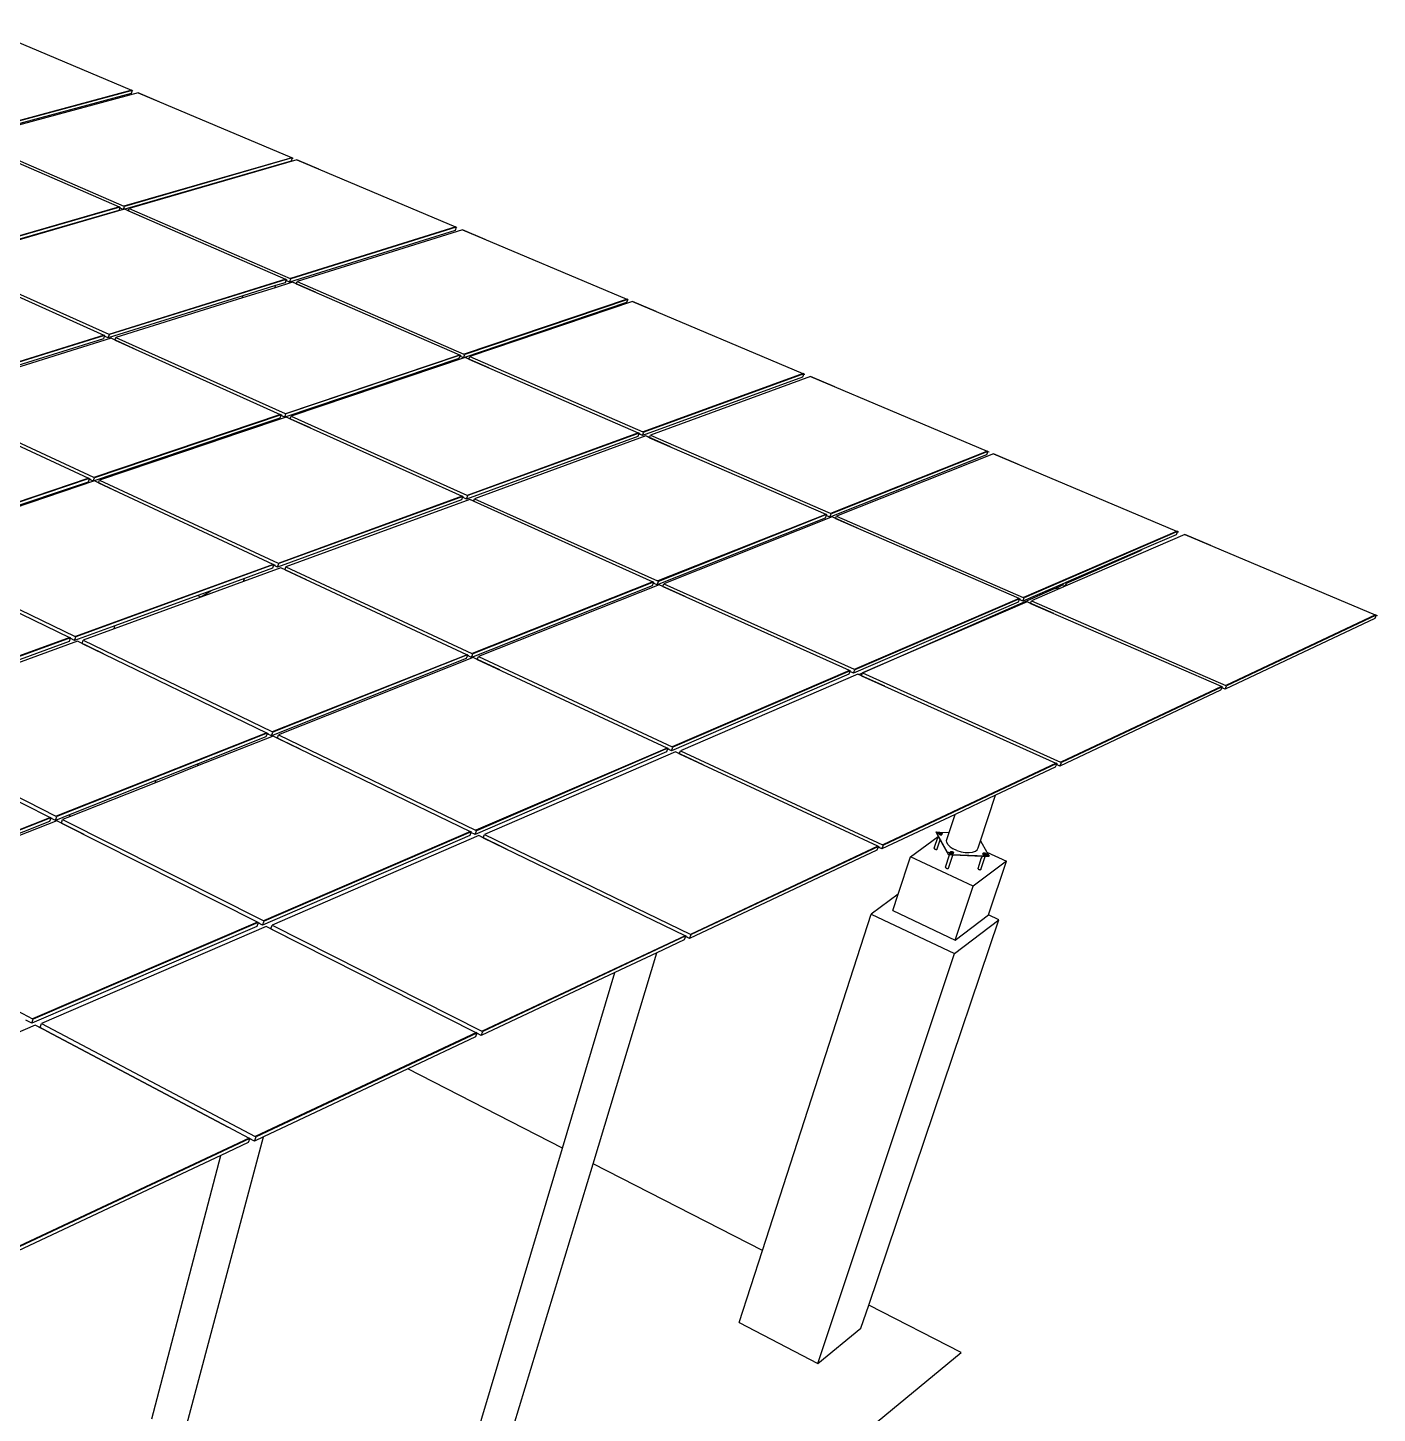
# Model space of a CAD drawing. Header units: inches. Extents: x -1925 to 2960, y -1726 to 1726.
# Drawn here: x 1847 to 2960, y -549 to 594 of the extents above; entities that cross this region are included whole.
import ezdxf

# ---------------------------------------------------------------- set-up
doc = ezdxf.new("R2010")
doc.units = ezdxf.units.IN
doc.header["$MEASUREMENT"] = 0

msp = doc.modelspace()

# ---------------------------------------------------------------- linework, layer by layer
for p, q in [((1810.9, 594.1), (1933.1, 542.5)), ((1932.8, 539.7), (1792.9, 502.1)), ((1933.3, 542.5), (1793.4, 504.9)), ((1933.7, 542.3), (1793.7, 504.7)), ((1938.5, 540.3), (1798.6, 502.6)), ((1933.7, 542.3), (1932.8, 539.7)), ((1933.2, 542.5), (1933.3, 542.5)), ((1933.3, 542.5), (1933.3, 542.5)), ((1933.3, 542.5), (1933.7, 542.3)), ((1933.7, 542.3), (1933.9, 542.2)), ((1934.3, 542), (1934.4, 542)), ((1938.5, 540.3), (2064.9, 486.9)), ((1938.5, 540.3), (1938.5, 540.3)), ((1955.9, 532.9), (1938.5, 540.3)), ((1798, 500.7), (1922.8, 446.3)), ((1798.6, 502.6), (1926.6, 446.9)), ((2065.1, 486.8), (1926.8, 446.8)), ((2065.5, 486.7), (1927.2, 446.6)), ((2064.6, 484.1), (1927.5, 444.3)), ((2069.4, 485), (1931.1, 444.9)), ((2065.5, 486.7), (2064.6, 484.1)), ((2065, 486.9), (2065.1, 486.8)), ((2065.1, 486.8), (2065.4, 486.7)), ((2065.4, 486.7), (2065.5, 486.7)), ((2065.5, 486.7), (2065.7, 486.6)), ((2066.1, 486.4), (2066.3, 486.3)), ((2069.4, 485), (2200.2, 429.8)), ((2069.4, 485), (2069.4, 485)), ((2087.4, 477.4), (2069.4, 485)), ((1923, 446.3), (1775.5, 403.6)), ((1923.4, 446.1), (1775.9, 403.4)), ((1922.8, 446.3), (1922.9, 446.3)), ((1922.9, 446.3), (1923, 446.3)), ((1923, 446.3), (1923, 446.3)), ((1923, 446.3), (1923.4, 446.1)), ((1923.4, 446.1), (1923.2, 445.4)), ((1923.4, 446.1), (1923.6, 446)), ((1924.1, 445.8), (1924.2, 445.7)), ((1926.4, 444.1), (1927.2, 446.6)), ((1926.8, 446.8), (1926.6, 446.9)), ((1927.2, 446.6), (1926.8, 446.8)), ((1922.5, 443.4), (1776, 401)), ((1926.1, 444.1), (1779.9, 401.6)), ((1923.2, 445.4), (1922.5, 443.4)), ((1926.1, 444.1), (1923.2, 445.4)), ((1926.4, 444.1), (1926.1, 444.1)), ((1927.3, 444.4), (1926.4, 444.1)), ((1927.5, 444.3), (1927.3, 444.4)), ((1927.3, 444.4), (1927.3, 444.4)), ((1945.5, 436.5), (1927.3, 444.4)), ((1930.5, 443), (1927.5, 444.3)), ((1930.5, 443), (1931.1, 444.9)), ((1930.5, 443), (2060, 386.7)), ((1931.1, 444.9), (2063.8, 387.2)), ((2199.9, 426.9), (2063.4, 384.3)), ((2200.4, 429.7), (2064, 387.2)), ((2200.8, 429.6), (2064.4, 387)), ((2206, 427.4), (2069.6, 384.7)), ((2200.8, 429.6), (2199.9, 426.9)), ((2200.3, 429.8), (2200.4, 429.7)), ((2200.4, 429.7), (2200.7, 429.6)), ((2200.7, 429.6), (2200.8, 429.6)), ((2200.8, 429.6), (2201, 429.5)), ((2201.5, 429.3), (2201.6, 429.2)), ((2206, 427.4), (2341.5, 370.2)), ((2206, 427.4), (2206, 427.4)), ((2224.6, 419.5), (2206, 427.4)), ((1779.9, 401.6), (1914.2, 341.2)), ((1779.2, 399.5), (1910.2, 340.6)), ((2060.2, 386.6), (1914.4, 341.1)), ((2060.6, 386.4), (1914.9, 340.9)), ((2051.5, 379.6), (2024.5, 371.2)), ((2051.9, 381.3), (2024.9, 372.8)), ((2065.8, 384.1), (2051.5, 379.6)), ((2051.5, 379.6), (2051.9, 381.3)), ((2059.6, 383.7), (2051.9, 381.3)), ((2060.3, 385.6), (2059.6, 383.7)), ((2060, 386.6), (2060.2, 386.6)), ((2060.2, 386.6), (2060.2, 386.6)), ((2060.2, 386.6), (2060.6, 386.4)), ((2060.6, 386.4), (2060.3, 385.6)), ((2063.4, 384.3), (2060.3, 385.6)), ((2060.6, 386.4), (2060.8, 386.3)), ((2061.2, 386.1), (2061.4, 386)), ((2063.4, 384.3), (2064.4, 387)), ((2064, 387.2), (2063.8, 387.2)), ((2064.4, 387), (2064, 387.2)), ((2068.9, 382.7), (2065.8, 384.1)), ((2065.8, 384.1), (2065.8, 384.1)), ((2084.7, 375.9), (2065.8, 384.1)), ((2068.9, 382.7), (2069.6, 384.7)), ((2068.9, 382.7), (2203.4, 324.2)), ((2069.6, 384.7), (2207.2, 324.9)), ((2024.9, 372.8), (1913.9, 338.2)), ((2024.5, 371.2), (1920.2, 338.5)), ((2024.5, 371.2), (2024.9, 372.8)), ((2341.2, 367.3), (2206.8, 321.9)), ((2341.7, 370.1), (2207.4, 324.8)), ((2342.2, 369.9), (2207.8, 324.6)), ((2346.3, 368.2), (2212, 322.8)), ((2342.2, 369.9), (2341.2, 367.3)), ((2341.6, 370.2), (2341.7, 370.1)), ((2341.7, 370.1), (2342.1, 370)), ((2342.1, 370), (2342.2, 369.9)), ((2342.2, 369.9), (2342.4, 369.8)), ((2342.8, 369.6), (2343, 369.6)), ((2346.3, 368.2), (2486.7, 308.9)), ((2346.3, 368.2), (2346.3, 368.2)), ((2365.6, 360), (2346.3, 368.2)), ((1909.9, 337.5), (1754, 288.8)), ((1910.4, 340.5), (1754.5, 291.9)), ((1910.8, 340.3), (1754.9, 291.7)), ((1916.2, 337.9), (1760.3, 289.2)), ((1910.6, 339.7), (1909.9, 337.5)), ((1910.3, 340.6), (1910.4, 340.5)), ((1910.4, 340.5), (1910.4, 340.5)), ((1910.4, 340.5), (1910.8, 340.3)), ((1910.8, 340.3), (1910.6, 339.7)), ((1913.9, 338.2), (1910.6, 339.7)), ((1910.8, 340.3), (1911, 340.2)), ((1911.5, 340), (1911.7, 339.9)), ((1913.9, 338.2), (1914.9, 340.9)), ((1914.4, 341.1), (1914.2, 341.2)), ((1914.9, 340.9), (1914.4, 341.1)), ((1919.5, 336.4), (1916.2, 337.9)), ((1916.2, 337.9), (1916.2, 337.9)), ((1935.3, 329.3), (1916.2, 337.9)), ((1919.5, 336.4), (1920.2, 338.5)), ((1919.5, 336.4), (2055.7, 275.1)), ((1920.2, 338.5), (2059.7, 275.8)), ((2203, 321.2), (2059.4, 272.7)), ((2203.6, 324.1), (2059.9, 275.7)), ((2204, 324), (2060.4, 275.5)), ((2208.2, 322.1), (2064.6, 273.6)), ((2203.7, 323.2), (2203, 321.2)), ((2203.4, 324.2), (2203.6, 324.1)), ((2203.4, 324.2), (2203.4, 324.2)), ((2203.6, 324.1), (2203.6, 324.1)), ((2203.6, 324.1), (2204, 324)), ((2204, 324), (2203.7, 323.2)), ((2206.8, 321.9), (2203.7, 323.2)), ((2204, 324), (2204.2, 323.9)), ((2204.7, 323.7), (2204.9, 323.6)), ((2206.8, 321.9), (2207.8, 324.6)), ((2207.4, 324.8), (2207.2, 324.9)), ((2207.8, 324.6), (2207.4, 324.8)), ((2211.3, 320.8), (2208.2, 322.1)), ((2208.2, 322.1), (2208.2, 322.1)), ((2227.8, 313.6), (2208.2, 322.1)), ((2211.3, 320.8), (2212, 322.8)), ((2211.3, 320.8), (2350.9, 260)), ((2212, 322.8), (2354.7, 260.7)), ((2487, 308.8), (2354.9, 260.6)), ((2487.4, 308.6), (2355.4, 260.4)), ((2487.4, 308.6), (2486.4, 305.9)), ((2486.8, 308.9), (2487, 308.8)), ((2487, 308.8), (2487.3, 308.7)), ((2487.3, 308.7), (2487.4, 308.6)), ((2487.4, 308.6), (2487.6, 308.5)), ((2486.4, 305.9), (2354.3, 257.6)), ((2492.9, 306.3), (2361, 258)), ((2488.1, 308.3), (2488.3, 308.3)), ((2492.9, 306.3), (2638.7, 244.8)), ((2492.9, 306.3), (2492.9, 306.3)), ((2513, 297.8), (2492.9, 306.3)), ((1759.5, 286.8), (1897.5, 222.5)), ((1760.3, 289.2), (1901.8, 223.2)), ((2055.9, 275), (1902, 223.1)), ((2056.4, 274.8), (1902.4, 222.9)), ((2055.7, 275.1), (2055.8, 275.1)), ((2055.8, 275.1), (2055.9, 275)), ((2055.9, 275), (2055.9, 275)), ((2055.9, 275), (2056.4, 274.8)), ((2056.4, 274.8), (2056.1, 274.2)), ((2056.4, 274.8), (2056.6, 274.7)), ((2057.1, 274.5), (2057.2, 274.4)), ((2059.4, 272.7), (2060.4, 275.5)), ((2059.9, 275.7), (2059.7, 275.8)), ((2060.4, 275.5), (2059.9, 275.7)), ((2060.6, 272.9), (2022.2, 259.9)), ((2055.4, 272), (2022.4, 260.9)), ((2056.1, 274.2), (2055.4, 272)), ((2059.4, 272.7), (2056.1, 274.2)), ((2063.9, 271.4), (2060.6, 272.9)), ((2060.6, 272.9), (2060.6, 272.9)), ((2080.5, 264), (2060.6, 272.9)), ((2063.9, 271.4), (2064.6, 273.6)), ((2063.9, 271.4), (2205.6, 207.7)), ((2064.6, 273.6), (2209.6, 208.4)), ((1995.6, 251.8), (1901.4, 220)), ((2022.2, 259.9), (1995.4, 250.9)), ((1995.4, 250.9), (1995.6, 251.8)), ((2022.4, 260.9), (1995.6, 251.8)), ((2022.2, 259.9), (2022.4, 260.9)), ((2350.6, 257), (2209.2, 205.3)), ((2351.2, 259.9), (2209.8, 208.3)), ((2351.6, 259.7), (2210.3, 208.1)), ((2357.2, 257.3), (2216, 205.5)), ((2351.3, 259), (2350.6, 257)), ((2350.9, 260), (2351, 260)), ((2351, 260), (2351.2, 259.9)), ((2351.2, 259.9), (2351.2, 259.9)), ((2351.2, 259.9), (2351.6, 259.7)), ((2351.6, 259.7), (2351.3, 259)), ((2354.3, 257.6), (2351.3, 259)), ((2351.6, 259.7), (2351.8, 259.6)), ((2352.3, 259.4), (2352.5, 259.3)), ((2354.3, 257.6), (2355.4, 260.4)), ((2354.9, 260.6), (2354.7, 260.7)), ((2355.4, 260.4), (2354.9, 260.6)), ((2360.3, 255.9), (2357.2, 257.3)), ((2357.2, 257.3), (2357.2, 257.3)), ((2377.6, 248.4), (2357.2, 257.3)), ((2360.3, 255.9), (2361, 258)), ((2360.3, 255.9), (2505.5, 192.7)), ((2361, 258), (2509.2, 193.5)), ((1995.4, 250.9), (1906.7, 220.9)), ((2638.2, 241.8), (2508.8, 190.4)), ((2638.9, 244.7), (2509.5, 193.4)), ((2639.3, 244.5), (2509.9, 193.2)), ((2643.8, 242.6), (2514.4, 191.2)), ((2639.3, 244.5), (2638.2, 241.8)), ((2638.7, 244.8), (2638.9, 244.7)), ((2638.9, 244.7), (2639.2, 244.6)), ((2639.2, 244.6), (2639.3, 244.5)), ((2639.3, 244.5), (2639.5, 244.4)), ((2640.1, 244.2), (2640.2, 244.1)), ((2643.8, 242.6), (2794.9, 178.8)), ((2643.8, 242.6), (2643.8, 242.6)), ((2664.5, 233.9), (2643.8, 242.6)), ((1897.2, 219.3), (1731.8, 163.5)), ((1897.7, 222.4), (1732.3, 166.7)), ((1898.2, 222.2), (1732.8, 166.5)), ((1902.5, 220.2), (1737.1, 164.3)), ((1898, 221.6), (1897.2, 219.3)), ((1897.5, 222.5), (1897.6, 222.5)), ((1897.6, 222.5), (1897.7, 222.4)), ((1897.7, 222.4), (1897.7, 222.4)), ((1897.7, 222.4), (1898.2, 222.2)), ((1898.2, 222.2), (1898, 221.6)), ((1901.4, 220), (1898, 221.6)), ((1898.2, 222.2), (1898.4, 222.1)), ((1898.9, 221.9), (1899, 221.8)), ((1901.4, 220), (1902.4, 222.9)), ((1902, 223.1), (1901.8, 223.2)), ((1902.4, 222.9), (1902, 223.1)), ((1905.9, 218.6), (1902.5, 220.2)), ((1902.5, 220.2), (1902.5, 220.2)), ((1922.7, 210.8), (1902.5, 220.2)), ((1905.9, 218.6), (1906.7, 220.9)), ((1905.9, 218.6), (2049.7, 151.5)), ((1906.7, 220.9), (2053.9, 152.3)), ((2205.8, 207.6), (2054.1, 152.2)), ((2206.3, 207.4), (2054.6, 152)), ((2206, 206.7), (2205.2, 204.5)), ((2205.6, 207.7), (2205.8, 207.6)), ((2205.6, 207.7), (2205.6, 207.7)), ((2205.8, 207.6), (2205.8, 207.6)), ((2205.8, 207.6), (2206.3, 207.4)), ((2206.3, 207.4), (2206, 206.7)), ((2209.2, 205.3), (2206, 206.7)), ((2206.3, 207.4), (2206.5, 207.3)), ((2207, 207.1), (2207.1, 207)), ((2209.2, 205.3), (2210.3, 208.1)), ((2209.8, 208.3), (2209.6, 208.4)), ((2210.3, 208.1), (2209.8, 208.3)), ((2205.2, 204.5), (2053.5, 149.1)), ((2212, 204.8), (2060.4, 149.3)), ((2215.2, 203.4), (2212, 204.8)), ((2212, 204.8), (2212, 204.8)), ((2232.7, 195.5), (2212, 204.8)), ((2215.2, 203.4), (2216, 205.5)), ((2215.2, 203.4), (2362.8, 137)), ((2216, 205.5), (2366.8, 137.8)), ((2505.1, 189.6), (2366.4, 134.6)), ((2505.7, 192.6), (2367, 137.7)), ((2506.2, 192.4), (2367.5, 137.4)), ((2510.7, 190.5), (2372, 135.4)), ((2505.9, 191.7), (2505.1, 189.6)), ((2505.5, 192.7), (2505.7, 192.6)), ((2505.7, 192.6), (2505.7, 192.6)), ((2505.7, 192.6), (2506.2, 192.4)), ((2506.2, 192.4), (2505.9, 191.7)), ((2508.8, 190.4), (2505.9, 191.7)), ((2506.2, 192.4), (2506.4, 192.4)), ((2506.9, 192.1), (2507.1, 192.1)), ((2508.8, 190.4), (2509.9, 193.2)), ((2509.5, 193.4), (2509.2, 193.5)), ((2509.9, 193.2), (2509.5, 193.4)), ((2513.6, 189.2), (2510.7, 190.5)), ((2510.7, 190.5), (2510.7, 190.5)), ((2531.8, 181.3), (2510.7, 190.5)), ((2513.6, 189.2), (2514.4, 191.2)), ((2513.6, 189.2), (2664.7, 123.4)), ((2514.4, 191.2), (2668.4, 124.2)), ((2795.2, 178.7), (2668.7, 124.1)), ((2795.6, 178.5), (2669.1, 123.9)), ((2801.6, 176), (2703, 133.3)), ((2794.5, 175.8), (2766.2, 163.6)), ((2795.6, 178.5), (2794.5, 175.8)), ((2795, 178.8), (2795.2, 178.7)), ((2795.2, 178.7), (2795.5, 178.6)), ((2795.5, 178.6), (2795.6, 178.5)), ((2795.6, 178.5), (2795.9, 178.5)), ((2796.4, 178.2), (2796.6, 178.2)), ((2801.6, 176), (2958.7, 109.8)), ((2801.6, 176), (2801.6, 176)), ((2823.2, 166.9), (2801.6, 176)), ((1736.3, 161.7), (1881.9, 91.2)), ((1737.1, 164.3), (1886.5, 92)), ((2766.2, 163.6), (2703.5, 136.5)), ((2703.6, 135.6), (2766, 163.1)), ((2766.2, 163.6), (2766, 163.1)), ((2049.9, 151.4), (1886.7, 91.9)), ((2050.3, 151.2), (1887.1, 91.7)), ((2050.1, 150.7), (2049.3, 148.3)), ((2049.7, 151.5), (2049.9, 151.4)), ((2049.9, 151.4), (2049.9, 151.4)), ((2049.9, 151.4), (2050.3, 151.2)), ((2050.3, 151.2), (2050.1, 150.7)), ((2053.5, 149.1), (2050.1, 150.7)), ((2050.3, 151.2), (2050.6, 151.1)), ((2051.1, 150.9), (2051.2, 150.8)), ((2053.5, 149.1), (2054.6, 152)), ((2054.1, 152.2), (2053.9, 152.3)), ((2054.6, 152), (2054.1, 152.2)), ((2059.6, 146.9), (2060.4, 149.3)), ((2060.4, 149.3), (2213.7, 77.9)), ((2025.4, 137.3), (1990.2, 124.4)), ((2026.1, 139.8), (1998.3, 129.7)), ((2056.2, 148.5), (2025.4, 137.3)), ((2025.4, 137.3), (2026.1, 139.8)), ((2049.3, 148.3), (2026.1, 139.8)), ((2059.6, 146.9), (2056.2, 148.5)), ((2056.2, 148.5), (2056.2, 148.5)), ((2077.2, 138.7), (2056.2, 148.5)), ((2059.6, 146.9), (2209.4, 77)), ((2366.4, 134.6), (2367.5, 137.4)), ((2367, 137.7), (2366.8, 137.8)), ((2367.5, 137.4), (2367, 137.7)), ((1987.8, 125.8), (1919.3, 100.8)), ((1998.3, 129.7), (1987.8, 125.8)), ((1987.8, 125.8), (1990.3, 124.6)), ((1990.3, 124.6), (1998.3, 129.7)), ((2362.4, 133.8), (2213.3, 74.6)), ((2363, 136.9), (2213.9, 77.8)), ((2363.5, 136.6), (2214.4, 77.6)), ((2368.1, 134.6), (2219.1, 75.4)), ((2363.2, 136), (2362.4, 133.8)), ((2362.8, 137), (2362.8, 136.9)), ((2362.8, 136.9), (2363, 136.9)), ((2363, 136.9), (2363, 136.9)), ((2363, 136.9), (2363.5, 136.6)), ((2363.5, 136.6), (2363.2, 136)), ((2366.4, 134.6), (2363.2, 136)), ((2363.5, 136.6), (2363.7, 136.5)), ((2364.2, 136.3), (2364.4, 136.2)), ((2371.2, 133.2), (2368.1, 134.6)), ((2368.1, 134.6), (2368.1, 134.6)), ((2389.6, 124.9), (2368.1, 134.6)), ((2371.2, 133.2), (2372, 135.4)), ((2371.2, 133.2), (2524.9, 64)), ((2372, 135.4), (2528.9, 64.9)), ((2702.3, 135.9), (2668, 121.1)), ((2670.1, 120.9), (2694.2, 131.5)), ((2703, 133.3), (2675.2, 121.3)), ((2694.5, 131.6), (2694.2, 131.6)), ((2694.5, 131.6), (2702, 134.9)), ((2696.1, 131.6), (2694.5, 131.6)), ((2699, 131.9), (2696.1, 131.6)), ((2701.4, 132.7), (2699, 131.9)), ((2703, 133.9), (2701.4, 132.7)), ((2703.5, 136.5), (2702.3, 135.9)), ((2703.7, 135.4), (2703, 133.9)), ((2703, 133.3), (2703.7, 135.4)), ((2703.5, 136.5), (2703.6, 135.6)), ((2703.6, 135.6), (2703.7, 135.4)), ((1990.2, 124.4), (1918.7, 98.2)), ((1990.2, 124.4), (1990.3, 124.6)), ((2664.2, 120.3), (2528.4, 61.6)), ((2664.9, 123.3), (2529.1, 64.8)), ((2665.4, 123.1), (2529.6, 64.5)), ((2532.7, 60.5), (2670.1, 120.9)), ((2669.7, 119.7), (2535.8, 61.8)), ((2665.1, 122.4), (2664.2, 120.3)), ((2664.8, 123.4), (2664.9, 123.3)), ((2664.9, 123.3), (2664.9, 123.3)), ((2664.9, 123.3), (2665.4, 123.1)), ((2665.4, 123.1), (2665.1, 122.4)), ((2668, 121.1), (2665.1, 122.4)), ((2665.4, 123.1), (2665.6, 123)), ((2666.2, 122.8), (2666.4, 122.7)), ((2668, 121.1), (2669.1, 123.9)), ((2668.7, 124.1), (2668.4, 124.2)), ((2669.1, 123.9), (2668.7, 124.1)), ((2669.7, 119.7), (2670.1, 120.9)), ((2671.5, 120.5), (2669.7, 119.7)), ((2674.4, 119.2), (2671.5, 120.5)), ((2671.5, 120.5), (2671.5, 120.5)), ((2693.5, 110.9), (2671.5, 120.5)), ((2674.4, 119.2), (2675.2, 121.3)), ((2674.4, 119.2), (2831.7, 50.8)), ((2675.2, 121.3), (2835.4, 51.6)), ((2958.2, 106.7), (2834.9, 48.4)), ((2958.9, 109.7), (2835.6, 51.5)), ((2959.4, 109.4), (2836.1, 51.3)), ((2959.4, 109.4), (2958.2, 106.7)), ((2958.7, 109.7), (2958.9, 109.7)), ((2958.9, 109.7), (2959.3, 109.5)), ((2959.3, 109.5), (2959.4, 109.4)), ((2959.4, 109.4), (2959.6, 109.3)), ((2960.2, 109.1), (2960.4, 109)), ((1919.3, 100.8), (1886.1, 88.7)), ((1886.1, 88.7), (1887.1, 91.7)), ((1886.7, 91.9), (1886.5, 92)), ((1887.1, 91.7), (1886.7, 91.9)), ((1918.7, 98.2), (1893.1, 88.8)), ((1918.7, 98.2), (1919.3, 100.8)), ((1881.6, 87.8), (1705.5, 23.5)), ((1882.1, 91.1), (1706.1, 26.9)), ((1882.6, 90.8), (1706.6, 26.6)), ((1888.5, 88), (1712.6, 23.6)), ((1882.5, 90.4), (1881.6, 87.8)), ((1881.9, 91.2), (1882, 91.1)), ((1882, 91.1), (1882.1, 91.1)), ((1882.1, 91.1), (1882.2, 91.1)), ((1882.2, 91.1), (1882.6, 90.8)), ((1882.6, 90.8), (1882.5, 90.4)), ((1886.1, 88.7), (1882.5, 90.4)), ((1882.6, 90.8), (1882.8, 90.7)), ((1883.4, 90.5), (1883.5, 90.4)), ((1892.2, 86.2), (1888.5, 88)), ((1888.5, 88), (1888.5, 88)), ((1909.9, 77.6), (1888.5, 88)), ((1892.2, 86.2), (1893.1, 88.8)), ((1892.2, 86.2), (2044.3, 12.5)), ((1893.1, 88.8), (2048.8, 13.4)), ((2209.1, 73.7), (2048.4, 10)), ((2209.7, 76.9), (2049, 13.3)), ((2210.2, 76.7), (2049.5, 13.1)), ((2214.8, 74.5), (2054.3, 10.8)), ((2210, 76.2), (2209.1, 73.7)), ((2209.5, 77), (2209.7, 76.9)), ((2209.7, 76.9), (2209.7, 76.9)), ((2209.7, 76.9), (2210.2, 76.7)), ((2210.2, 76.7), (2210, 76.2)), ((2213.3, 74.6), (2210, 76.2)), ((2210.2, 76.7), (2210.4, 76.6)), ((2210.9, 76.3), (2211.1, 76.3)), ((2213.3, 74.6), (2214.4, 77.6)), ((2213.9, 77.8), (2213.7, 77.9)), ((2214.4, 77.6), (2213.9, 77.8)), ((2218.2, 73), (2214.8, 74.5)), ((2214.8, 74.5), (2214.8, 74.5)), ((2236.7, 64.3), (2214.8, 74.5)), ((2218.2, 73), (2219.1, 75.4)), ((2218.2, 73), (2374.5, 0.1)), ((2219.1, 75.4), (2378.8, 1)), ((2524.5, 60.8), (2378.3, -2.4)), ((2525.2, 63.9), (2379, 0.9)), ((2525.6, 63.7), (2379.5, 0.6)), ((2531.9, 60.9), (2385.8, -2.3)), ((2525.4, 63), (2524.5, 60.8)), ((2525, 64), (2525.2, 63.9)), ((2525.2, 63.9), (2525.2, 63.9)), ((2525.2, 63.9), (2525.6, 63.7)), ((2525.6, 63.7), (2525.4, 63)), ((2528.4, 61.6), (2525.4, 63)), ((2525.6, 63.7), (2525.9, 63.6)), ((2526.4, 63.3), (2526.6, 63.2)), ((2528.4, 61.6), (2529.6, 64.5)), ((2529.1, 64.8), (2528.9, 64.9)), ((2529.6, 64.5), (2529.1, 64.8)), ((2532.7, 60.5), (2531.9, 60.9)), ((2531.9, 60.9), (2531.9, 60.9)), ((2554.3, 50.8), (2531.9, 60.9)), ((2534.9, 59.5), (2532.7, 60.5)), ((2534.9, 59.5), (2535.8, 61.8)), ((2534.9, 59.5), (2695.3, -12.6)), ((2535.8, 61.8), (2699.2, -11.7)), ((2831.2, 47.6), (2698.7, -15)), ((2831.9, 50.7), (2699.4, -11.8)), ((2832.4, 50.4), (2699.9, -12)), ((2832.1, 49.6), (2831.2, 47.6)), ((2831.7, 50.8), (2831.8, 50.7)), ((2831.8, 50.7), (2831.9, 50.7)), ((2831.9, 50.7), (2831.9, 50.7)), ((2831.9, 50.7), (2832.4, 50.4)), ((2832.4, 50.4), (2832.1, 49.6)), ((2834.9, 48.4), (2832.1, 49.6)), ((2832.4, 50.4), (2832.7, 50.3)), ((2833.2, 50.1), (2833.4, 50)), ((2834.9, 48.4), (2836.1, 51.3)), ((2835.6, 51.5), (2835.4, 51.6)), ((2836.1, 51.3), (2835.6, 51.5)), ((1712.6, 23.6), (1870.7, -56.2)), ((1711.6, 20.7), (1865.9, -57.3)), ((2044.5, 12.4), (1870.9, -56.3)), ((2045, 12.1), (1871.4, -56.6)), ((2044.9, 11.7), (2043.9, 9.1)), ((2044.3, 12.5), (2044.5, 12.4)), ((2044.3, 12.5), (2044.3, 12.5)), ((2044.5, 12.4), (2044.5, 12.4)), ((2044.5, 12.4), (2045, 12.1)), ((2045, 12.1), (2044.9, 11.7)), ((2048.4, 10), (2044.9, 11.7)), ((2045, 12.1), (2045.2, 12)), ((2045.8, 11.8), (2046, 11.7)), ((2048.4, 10), (2049.5, 13.1)), ((2049, 13.3), (2048.8, 13.4)), ((2049.5, 13.1), (2049, 13.3)), ((2049.8, 9.8), (1987.5, -14.9)), ((2043.9, 9.1), (1988, -13.1)), ((2053.3, 8.1), (2049.8, 9.8)), ((2049.8, 9.8), (2049.8, 9.8)), ((2072, -1), (2049.8, 9.8)), ((2053.3, 8.1), (2054.3, 10.8)), ((2053.3, 8.1), (2212.3, -68.9)), ((2054.3, 10.8), (2216.8, -67.9)), ((2374.6, 0), (2374.8, -0.1)), ((2378.3, -2.4), (2379.5, 0.6)), ((2379, 0.9), (2378.8, 1)), ((2379.5, 0.6), (2379, 0.9)), ((2374.1, -3.3), (2216.4, -71.4)), ((2374.8, -0.1), (2217, -68)), ((2375.3, -0.3), (2217.5, -68.3)), ((2381.6, -3.2), (2224, -71.4)), ((2375.1, -0.8), (2374.1, -3.3)), ((2374.8, -0.1), (2374.8, -0.1)), ((2374.8, -0.1), (2375.3, -0.3)), ((2375.3, -0.3), (2375.1, -0.8)), ((2378.3, -2.4), (2375.1, -0.8)), ((2375.3, -0.3), (2375.5, -0.4)), ((2376.1, -0.7), (2376.3, -0.7)), ((2384.5, -4.6), (2381.6, -3.2)), ((2381.6, -3.2), (2381.6, -3.2)), ((2404.5, -13.9), (2381.6, -3.2)), ((2384.5, -4.6), (2385, -4.4)), ((2384.9, -4.8), (2384.5, -4.6)), ((2384.9, -4.8), (2385, -4.4)), ((2384.9, -4.8), (2548.2, -80.9)), ((2385, -4.4), (2385.8, -2.3)), ((2385.8, -2.3), (2552.4, -79.9)), ((1987.5, -14.9), (1952.7, -28.7)), ((1988, -13.1), (1953.1, -26.9)), ((1987.5, -14.9), (1988, -13.1)), ((2695.5, -12.7), (2552.7, -80)), ((2696, -13), (2553.2, -80.3)), ((2694.8, -15.9), (2645.6, -39.1)), ((2695.7, -13.7), (2694.8, -15.9)), ((2695.3, -12.7), (2695.5, -12.7)), ((2695.5, -12.7), (2695.5, -12.7)), ((2695.5, -12.7), (2696, -13)), ((2696, -13), (2695.7, -13.7)), ((2698.7, -15), (2695.7, -13.7)), ((2696, -13), (2696.3, -13.1)), ((2696.8, -13.3), (2697, -13.4)), ((2698.7, -15), (2699.9, -12)), ((2699.4, -11.8), (2699.2, -11.7)), ((2699.9, -12), (2699.4, -11.8)), ((1952.7, -28.7), (1881.9, -56.8)), ((1953.1, -26.9), (1882.3, -55)), ((1952.7, -28.7), (1953.1, -26.9)), ((2645.6, -39.1), (2612.2, -54.9)), ((2633.1, -76.6), (2645.6, -39.1)), ((1882.3, -55), (1870.3, -59.8)), ((1870.3, -59.8), (1871.4, -56.6)), ((1870.9, -56.3), (1870.7, -56.2)), ((1871.4, -56.6), (1870.9, -56.3)), ((1881.9, -56.8), (1876.2, -59)), ((1881.9, -56.8), (1882.3, -55)), ((2612.2, -54.9), (2551.9, -83.3)), ((2607.3, -69.7), (2612.2, -54.9)), ((1866.1, -57.4), (1677.9, -131.8)), ((1866.6, -57.6), (1678.4, -132.1)), ((1865.5, -60.8), (1807.9, -83.6)), ((1871.4, -60.1), (1809.7, -84.5)), ((1866.5, -57.9), (1865.5, -60.8)), ((1865.9, -57.3), (1865.9, -57.3)), ((1865.9, -57.3), (1866.1, -57.4)), ((1866.1, -57.4), (1866.5, -57.6)), ((1866.6, -57.6), (1866.5, -57.9)), ((1866.5, -57.6), (1866.6, -57.6)), ((1870.3, -59.8), (1866.5, -57.9)), ((1866.6, -57.6), (1866.8, -57.8)), ((1867.4, -58), (1867.6, -58.1)), ((1875.2, -62), (1871.4, -60.1)), ((1871.4, -60.1), (1871.4, -60.1)), ((1894.1, -71.5), (1871.4, -60.1)), ((1875.2, -62), (1876.2, -59)), ((1875.2, -62), (2036.7, -143.6)), ((1876.2, -59), (2041.5, -142.5)), ((2216.4, -71.4), (2217.5, -68.3)), ((2217, -68), (2216.8, -67.9)), ((2217.5, -68.3), (2217, -68)), ((2211.9, -72.4), (2041.1, -146.1)), ((2212.5, -69.1), (2041.8, -142.6)), ((2213, -69.3), (2042.3, -142.9)), ((2219.5, -72.4), (2048.9, -146.2)), ((2212.9, -69.7), (2211.9, -72.4)), ((2212.3, -69), (2212.5, -69.1)), ((2212.5, -69.1), (2212.5, -69.1)), ((2212.5, -69.1), (2213, -69.3)), ((2213, -69.3), (2212.9, -69.7)), ((2216.4, -71.4), (2212.9, -69.7)), ((2213, -69.3), (2213.3, -69.4)), ((2213.9, -69.7), (2214, -69.8)), ((2223, -74.1), (2219.5, -72.4)), ((2219.5, -72.4), (2219.5, -72.4)), ((2242.8, -83.7), (2219.5, -72.4)), ((2223, -74.1), (2224, -71.4)), ((2223, -74.1), (2389.3, -154.8)), ((2224, -71.4), (2393.8, -153.6)), ((2552.7, -80), (2552.4, -79.9)), ((2575.3, -90), (2598.2, -73.1)), ((2595, -82.7), (2598.2, -73.1)), ((2596.5, -69.6), (2596.6, -69.3)), ((2597.4, -71.2), (2596.5, -69.6)), ((2597.5, -70.9), (2596.6, -69.3)), ((2596.6, -69.3), (2599.6, -69.4)), ((2596.6, -69.3), (2599.2, -70.5)), ((2597.4, -71.2), (2597.5, -70.9)), ((2598.3, -72.8), (2597.4, -71.2)), ((2597.4, -83.4), (2599.9, -75.8)), ((2597.5, -70.9), (2598.2, -70.9)), ((2605.9, -86.3), (2597.5, -70.9)), ((2598.2, -70.9), (2598.9, -70.7)), ((2598.2, -73.1), (2598.3, -72.8)), ((2598.2, -73.1), (2598.4, -72.9)), ((2599.9, -75.8), (2598.3, -72.8)), ((2599.1, -70.6), (2598.9, -70.7)), ((2599, -70.7), (2598.9, -70.9)), ((2598.9, -70.7), (2599, -70.7)), ((2598.9, -70.7), (2598.9, -70.9)), ((2598.9, -70.9), (2599, -71)), ((2598.9, -70.9), (2599, -71)), ((2599, -70.7), (2599.2, -70.1)), ((2599, -70.7), (2599.1, -70.6)), ((2599, -70.7), (2599.1, -70.6)), ((2599.1, -70.6), (2599, -70.7)), ((2599, -70.9), (2599, -70.7)), ((2599, -70.7), (2599, -70.7)), ((2599, -70.7), (2599, -70.7)), ((2599, -70.7), (2599, -70.7)), ((2599, -70.7), (2599, -70.7)), ((2599, -70.7), (2599, -70.7)), ((2599, -70.7), (2599, -70.7)), ((2599, -70.7), (2599, -70.7)), ((2599, -71), (2599, -70.9)), ((2599.1, -71.2), (2599, -71)), ((2599, -71), (2599.1, -71.2)), ((2599.2, -70.5), (2599.1, -70.6)), ((2599.2, -70.5), (2599.1, -70.6)), ((2599.1, -70.6), (2599.2, -70.6)), ((2599.3, -71.3), (2599.1, -71.2)), ((2599.1, -71.2), (2599.3, -71.4)), ((2599.2, -70.1), (2599.3, -70)), ((2599.2, -70.2), (2599.2, -70.1)), ((2599.2, -70.4), (2599.2, -70.2)), ((2599.3, -70.6), (2599.2, -70.4)), ((2599.3, -70), (2599.5, -69.9)), ((2599.5, -70.7), (2599.3, -70.6)), ((2599.6, -71.5), (2599.3, -71.3)), ((2599.3, -71.4), (2599.6, -71.5)), ((2599.5, -69.9), (2599.7, -69.8)), ((2599.8, -70.9), (2599.5, -70.7)), ((2599.7, -69.8), (2599.6, -69.4)), ((2599.6, -69.4), (2607.3, -69.7)), ((2599.9, -71.6), (2599.6, -71.5)), ((2599.6, -71.5), (2599.9, -71.6)), ((2599.7, -69.8), (2599.7, -69.8)), ((2599.7, -69.8), (2600, -69.8)), ((2599.7, -69.8), (2599.7, -69.8)), ((2600.1, -71), (2599.8, -70.9)), ((2599.9, -71.6), (2600.2, -71.7)), ((2599.9, -71.6), (2600.2, -71.7)), ((2605.8, -86.6), (2599.9, -75.8)), ((2600, -69.8), (2600.3, -69.9)), ((2600.4, -71), (2600.1, -71)), ((2600.5, -71.7), (2600.2, -71.7)), ((2600.2, -71.7), (2600.5, -71.7)), ((2600.3, -69.9), (2600.6, -69.9)), ((2600.5, -71.7), (2600.3, -71.3)), ((2600.7, -71.1), (2600.4, -71)), ((2600.4, -71.1), (2600.7, -71.1)), ((2600.5, -71.7), (2600.7, -71.7)), ((2600.5, -71.7), (2600.5, -71.7)), ((2600.5, -71.7), (2600.8, -71.7)), ((2600.6, -69.9), (2600.9, -70)), ((2601, -71.1), (2600.7, -71.1)), ((2601, -71.6), (2600.7, -71.7)), ((2600.8, -71.7), (2601, -71.7)), ((2600.9, -70), (2601.1, -70.2)), ((2600.9, -71.1), (2601.3, -71.1)), ((2601.2, -71), (2601, -71.1)), ((2601.2, -71.5), (2601, -71.6)), ((2601, -71.7), (2601.2, -71.6)), ((2601.1, -70.2), (2601.3, -70.3)), ((2601.4, -70.9), (2601.2, -71)), ((2601.2, -71), (2601.3, -71.1)), ((2601.3, -71.1), (2601.2, -71)), ((2601.2, -71), (2601.2, -71)), ((2601.2, -71), (2601.2, -71)), ((2601.3, -71.1), (2601.2, -71)), ((2601.3, -71.4), (2601.2, -71.5)), ((2601.2, -71.6), (2601.3, -71.4)), ((2601.3, -70.3), (2601.5, -70.5)), ((2601.3, -71.4), (2601.5, -70.8)), ((2601.3, -71.1), (2601.3, -71.3)), ((2601.3, -71.1), (2601.3, -71.1)), ((2601.3, -71.1), (2601.3, -71.1)), ((2601.3, -71.1), (2601.3, -71.1)), ((2601.3, -71.1), (2601.3, -71.1)), ((2601.3, -71.1), (2601.3, -71.1)), ((2601.3, -71.3), (2601.3, -71.1)), ((2601.3, -71.1), (2601.3, -71.1)), ((2601.3, -71.3), (2601.3, -71.4)), ((2601.3, -71.4), (2601.3, -71.3)), ((2601.5, -70.8), (2601.4, -70.9)), ((2601.5, -70.5), (2601.5, -70.7)), ((2601.5, -70.7), (2601.5, -70.8)), ((2605.2, -76.3), (2607.3, -69.7)), ((2605.3, -78.1), (2605.2, -76.3)), ((2606.4, -79.9), (2605.3, -78.1)), ((2606.4, -79.9), (2608.2, -81.7)), ((2631.2, -82.5), (2633.1, -76.6)), ((2633.1, -76.6), (2638.3, -86)), ((2547.7, -84.4), (2393.3, -157.2)), ((2548.5, -81), (2394.1, -153.8)), ((2549, -81.3), (2394.6, -154)), ((2548.8, -81.9), (2547.7, -84.4)), ((2548.3, -81), (2548.5, -81)), ((2548.5, -81), (2548.5, -81)), ((2548.5, -81), (2549, -81.3)), ((2549, -81.3), (2548.8, -81.9)), ((2551.9, -83.3), (2548.8, -81.9)), ((2549, -81.3), (2549.2, -81.4)), ((2549.8, -81.7), (2550, -81.8)), ((2551.9, -83.3), (2553.2, -80.3)), ((2553.2, -80.3), (2552.7, -80)), ((2565.3, -120.6), (2575.3, -90)), ((2627.1, -114.1), (2575.3, -90)), ((2595.1, -82.6), (2595, -82.7)), ((2595, -82.7), (2595, -82.9)), ((2595, -82.9), (2595, -83)), ((2595.2, -83.2), (2595, -83)), ((2595.2, -82.5), (2595.1, -82.6)), ((2595.2, -83.2), (2595.4, -83.4)), ((2595.4, -83.4), (2595.6, -83.5)), ((2595.6, -83.5), (2595.9, -83.6)), ((2595.9, -83.6), (2596.2, -83.7)), ((2596.2, -83.7), (2596.6, -83.7)), ((2596.6, -83.7), (2596.8, -83.7)), ((2596.8, -83.7), (2597.1, -83.7)), ((2597.1, -83.7), (2597.3, -83.6)), ((2597.4, -83.1), (2597.3, -83)), ((2597.3, -83.6), (2597.4, -83.4)), ((2597.4, -83.2), (2597.4, -83.1)), ((2604.3, -98.4), (2607.7, -88.3)), ((2605.8, -86.6), (2605.9, -86.3)), ((2606.7, -88.2), (2605.8, -86.6)), ((2606.7, -86.4), (2605.9, -86.3)), ((2606.8, -87.9), (2605.9, -86.3)), ((2607.5, -86.6), (2606.7, -86.4)), ((2606.7, -88.2), (2606.8, -87.9)), ((2607.7, -88.3), (2606.7, -88.2)), ((2606.7, -99.1), (2610.2, -88.4)), ((2606.8, -87.9), (2608.2, -86.9)), ((2609.7, -88.1), (2606.8, -87.9)), ((2608.2, -86.8), (2607.5, -86.6)), ((2609.6, -88.4), (2607.7, -88.3)), ((2608.2, -81.7), (2610.7, -83.3)), ((2608.3, -86.4), (2608.2, -86.5)), ((2608.3, -86.4), (2608.2, -86.5)), ((2608.2, -86.5), (2608.3, -86.7)), ((2608.2, -86.5), (2608.3, -86.7)), ((2608.9, -87.2), (2608.2, -86.8)), ((2608.3, -86.3), (2608.5, -85.8)), ((2608.4, -86.2), (2608.3, -86.4)), ((2608.3, -86.4), (2608.4, -86.3)), ((2608.4, -86.3), (2608.3, -86.3)), ((2608.3, -86.3), (2608.3, -86.4)), ((2608.3, -86.4), (2608.3, -86.3)), ((2608.3, -86.5), (2608.3, -86.4)), ((2608.3, -86.7), (2608.3, -86.5)), ((2608.4, -86.9), (2608.3, -86.7)), ((2608.3, -86.7), (2608.4, -86.9)), ((2608.6, -86.1), (2608.4, -86.2)), ((2608.6, -86.2), (2608.4, -86.3)), ((2608.4, -86.3), (2608.6, -86.2)), ((2608.4, -86.9), (2608.6, -87)), ((2608.4, -86.9), (2608.6, -87)), ((2608.5, -85.8), (2608.6, -85.6)), ((2608.5, -85.9), (2608.5, -85.8)), ((2608.5, -86.1), (2608.5, -85.9)), ((2608.6, -86.2), (2608.5, -86.1)), ((2608.6, -85.6), (2608.8, -85.5)), ((2608.6, -86.1), (2608.6, -86.1)), ((2608.6, -86.1), (2608.6, -86.1)), ((2608.6, -86.2), (2608.6, -86.2)), ((2608.6, -86.2), (2608.6, -86.2)), ((2608.7, -86.2), (2608.6, -86.2)), ((2608.9, -87.1), (2608.6, -87)), ((2608.6, -87), (2608.9, -87.2)), ((2608.8, -86.4), (2608.7, -86.2)), ((2608.8, -85.5), (2609, -85.5)), ((2609.1, -86.5), (2608.8, -86.4)), ((2609.2, -87.3), (2608.9, -87.1)), ((2609.4, -87.6), (2608.9, -87.2)), ((2608.9, -87.2), (2609.2, -87.3)), ((2609, -85.5), (2609.3, -85.5)), ((2609.4, -86.6), (2609.1, -86.5)), ((2609.2, -87.3), (2609.5, -87.3)), ((2609.2, -87.3), (2609.5, -87.4)), ((2609.3, -85.5), (2609.6, -85.5)), ((2609.7, -86.7), (2609.4, -86.6)), ((2609.7, -88.1), (2609.4, -87.6)), ((2609.8, -87.4), (2609.5, -87.3)), ((2609.5, -87.4), (2609.8, -87.4)), ((2609.6, -85.5), (2609.9, -85.6)), ((2609.8, -87.4), (2609.6, -87)), ((2609.6, -88.4), (2609.7, -88.1)), ((2610.2, -88.4), (2609.6, -88.4)), ((2610, -86.7), (2609.7, -86.7)), ((2610.3, -86.8), (2609.7, -86.8)), ((2637.2, -89.3), (2609.7, -88.1)), ((2610.1, -87.4), (2609.8, -87.4)), ((2609.8, -87.4), (2610.1, -87.4)), ((2609.8, -87.4), (2610.1, -87.4)), ((2609.9, -85.6), (2610.2, -85.7)), ((2610.3, -86.7), (2610, -86.7)), ((2610.1, -87.4), (2610.3, -87.3)), ((2610.1, -87.4), (2610.3, -87.3)), ((2610.1, -87.4), (2610.4, -87.4)), ((2610.2, -85.7), (2610.5, -85.8)), ((2634.6, -89.5), (2610.2, -88.4)), ((2610.5, -86.7), (2610.3, -86.7)), ((2610.5, -87.2), (2610.3, -87.3)), ((2610.3, -87.3), (2610.5, -87.2)), ((2610.4, -87.4), (2610.5, -87.3)), ((2610.5, -85.8), (2610.7, -86)), ((2610.7, -86.6), (2610.5, -86.7)), ((2610.5, -86.7), (2610.6, -86.8)), ((2610.6, -86.8), (2610.5, -86.7)), ((2610.6, -86.8), (2610.5, -86.8)), ((2610.6, -87.1), (2610.5, -87.2)), ((2610.5, -87.3), (2610.7, -87.1)), ((2610.5, -87.2), (2610.6, -87.1)), ((2610.6, -86.8), (2610.6, -86.9)), ((2610.6, -86.8), (2610.6, -86.8)), ((2610.7, -86.9), (2610.6, -86.8)), ((2610.6, -86.8), (2610.6, -86.8)), ((2610.7, -87), (2610.6, -86.8)), ((2610.6, -86.8), (2610.6, -86.8)), ((2610.6, -86.8), (2610.6, -86.8)), ((2610.6, -86.9), (2610.6, -87.1)), ((2610.6, -87.1), (2610.7, -86.9)), ((2610.6, -87.1), (2610.7, -87)), ((2613.7, -84.7), (2610.7, -83.3)), ((2610.7, -86), (2610.8, -86.2)), ((2610.8, -86.5), (2610.7, -86.6)), ((2610.7, -86.9), (2610.8, -86.5)), ((2610.7, -87), (2610.7, -86.9)), ((2610.7, -87.1), (2610.7, -87)), ((2610.8, -86.2), (2610.8, -86.3)), ((2610.8, -86.3), (2610.8, -86.5)), ((2613.7, -84.7), (2617.1, -85.7)), ((2617.1, -85.7), (2620.5, -86.3)), ((2620.5, -86.3), (2623.7, -86.4)), ((2623.7, -86.4), (2626.6, -86.1)), ((2626.6, -86.1), (2628.9, -85.3)), ((2628.9, -85.3), (2630.5, -84.1)), ((2630.5, -84.1), (2631.2, -82.5)), ((2631.1, -99.5), (2634.1, -90.5)), ((2633.5, -100.2), (2637.1, -89.6)), ((2634.2, -90.4), (2634.1, -90.5)), ((2634.1, -90.9), (2634.3, -90.4)), ((2634.1, -90.5), (2634.1, -90.7)), ((2634.1, -90.7), (2634.1, -90.9)), ((2634.3, -90.4), (2634.2, -90.4)), ((2634.3, -90.4), (2634.6, -89.5)), ((2634.4, -90.3), (2634.3, -90.4)), ((2634.5, -90.3), (2634.4, -90.3)), ((2637.1, -89.6), (2634.6, -89.5)), ((2635.2, -87.5), (2635.1, -87.6)), ((2635.1, -87.6), (2635.2, -87.8)), ((2635.2, -87.5), (2635.4, -86.9)), ((2635.3, -87.3), (2635.2, -87.5)), ((2635.2, -87.5), (2635.3, -87.4)), ((2635.2, -87.6), (2635.2, -87.5)), ((2635.2, -87.8), (2635.2, -87.6)), ((2635.4, -88), (2635.2, -87.8)), ((2635.2, -87.8), (2635.3, -87.9)), ((2635.5, -87.2), (2635.3, -87.3)), ((2635.3, -87.4), (2635.5, -87.3)), ((2635.3, -87.9), (2635.5, -88.1)), ((2635.4, -86.9), (2635.5, -86.7)), ((2635.4, -87), (2635.4, -86.9)), ((2635.4, -87.2), (2635.4, -87)), ((2635.5, -87.3), (2635.4, -87.2)), ((2635.4, -88), (2635.6, -88.1)), ((2635.5, -86.7), (2635.7, -86.6)), ((2635.5, -87.2), (2635.5, -87.2)), ((2635.5, -87.2), (2635.5, -87.2)), ((2635.5, -87.3), (2635.5, -87.3)), ((2635.5, -87.3), (2635.5, -87.3)), ((2635.6, -87.3), (2635.5, -87.3)), ((2635.5, -88.1), (2635.8, -88.2)), ((2635.8, -87.5), (2635.6, -87.3)), ((2635.8, -88.3), (2635.6, -88.1)), ((2635.7, -86.6), (2635.9, -86.6)), ((2636, -87.6), (2635.8, -87.5)), ((2635.8, -88.2), (2636.1, -88.4)), ((2636.1, -88.4), (2635.8, -88.3)), ((2635.9, -86.6), (2636.2, -86.6)), ((2636.3, -87.7), (2636, -87.6)), ((2636.1, -88.4), (2636.4, -88.4)), ((2636.1, -88.4), (2636.4, -88.4)), ((2636.2, -86.6), (2636.5, -86.6)), ((2636.6, -87.8), (2636.3, -87.7)), ((2636.7, -88.5), (2636.4, -88.4)), ((2636.4, -88.4), (2636.7, -88.5)), ((2636.5, -86.6), (2636.8, -86.7)), ((2636.7, -88.5), (2636.5, -88.1)), ((2636.9, -87.9), (2636.6, -87.8)), ((2637.2, -87.9), (2636.6, -87.9)), ((2637, -88.5), (2636.7, -88.5)), ((2636.7, -88.5), (2636.7, -88.5)), ((2636.7, -88.5), (2637, -88.5)), ((2636.8, -86.7), (2637.1, -86.8)), ((2637.2, -87.8), (2636.9, -87.9)), ((2637.2, -88.4), (2637, -88.5)), ((2637, -88.5), (2637.3, -88.4)), ((2637.1, -86.8), (2637.4, -86.9)), ((2637.2, -88.5), (2637.1, -88.8)), ((2637.1, -88.8), (2637.2, -89.3)), ((2637.1, -89.6), (2637.2, -89.3)), ((2640.1, -89.7), (2637.1, -89.6)), ((2637.1, -89.6), (2637.1, -89.6)), ((2637.4, -87.8), (2637.2, -87.8)), ((2637.5, -88.1), (2637.2, -88.4)), ((2637.4, -88.3), (2637.2, -88.4)), ((2637.2, -88.4), (2637.2, -88.4)), ((2637.2, -88.4), (2637.2, -88.5)), ((2640.2, -89.4), (2637.2, -89.3)), ((2637.3, -88.4), (2637.4, -88.3)), ((2637.4, -86.9), (2637.6, -87.1)), ((2637.6, -87.7), (2637.4, -87.8)), ((2637.4, -87.8), (2637.5, -87.9)), ((2637.5, -87.9), (2637.4, -87.8)), ((2637.4, -87.8), (2637.4, -87.8)), ((2637.5, -87.9), (2637.4, -87.9)), ((2637.5, -88.2), (2637.4, -88.3)), ((2637.4, -88.3), (2637.6, -88.2)), ((2637.5, -87.9), (2637.5, -87.8)), ((2637.5, -87.9), (2637.5, -88.1)), ((2637.5, -87.9), (2637.5, -87.9)), ((2637.6, -88), (2637.5, -87.9)), ((2637.5, -87.9), (2637.5, -87.9)), ((2637.6, -88.1), (2637.5, -87.9)), ((2637.5, -87.9), (2637.5, -87.9)), ((2637.5, -88.1), (2637.6, -88)), ((2637.5, -88.1), (2637.5, -88.1)), ((2637.5, -88.2), (2637.5, -88.1)), ((2637.5, -88.1), (2637.5, -88.1)), ((2637.5, -88.1), (2637.6, -88.1)), ((2637.5, -88.1), (2637.5, -88.1)), ((2637.6, -88.1), (2637.5, -88.1)), ((2637.5, -88.1), (2637.5, -88.1)), ((2637.5, -88.2), (2637.5, -88.1)), ((2637.5, -88.2), (2637.5, -88.1)), ((2637.5, -88.2), (2637.5, -88.1)), ((2637.5, -88.2), (2637.5, -88.2)), ((2637.6, -88.2), (2637.5, -88.2)), ((2637.5, -88.2), (2637.5, -88.2)), ((2637.6, -87.1), (2637.7, -87.3)), ((2637.7, -87.6), (2637.6, -87.7)), ((2637.6, -88.1), (2637.7, -87.6)), ((2637.9, -87.9), (2637.6, -88.1)), ((2637.6, -88.2), (2637.6, -88.1)), ((2637.6, -88.2), (2637.6, -88.2)), ((2640.2, -89.4), (2637.6, -88.2)), ((2637.7, -87.3), (2637.8, -87.4)), ((2637.8, -87.4), (2637.7, -87.6)), ((2638.5, -87.8), (2637.9, -87.9)), ((2638.3, -86), (2654.6, -93.5)), ((2638.3, -86), (2639.3, -87.7)), ((2639.3, -87.7), (2638.5, -87.8)), ((2639.3, -87.7), (2640.2, -89.4)), ((2640.1, -89.7), (2640.2, -89.4)), ((2604.4, -98.3), (2604.3, -98.4)), ((2604.3, -98.4), (2604.3, -98.5)), ((2604.3, -98.5), (2604.3, -98.7)), ((2604.5, -98.9), (2604.3, -98.7)), ((2604.5, -98.2), (2604.4, -98.3)), ((2604.5, -98.9), (2604.7, -99)), ((2604.7, -99), (2604.9, -99.2)), ((2604.9, -99.2), (2605.2, -99.3)), ((2605.2, -99.3), (2605.5, -99.4)), ((2605.5, -99.4), (2605.9, -99.4)), ((2605.9, -99.4), (2606.1, -99.4)), ((2606.1, -99.4), (2606.4, -99.4)), ((2606.4, -99.4), (2606.6, -99.3)), ((2606.6, -99.3), (2606.7, -99.1)), ((2654.6, -93.5), (2627.1, -114.1)), ((2631.2, -99.4), (2631.1, -99.5)), ((2631.1, -99.5), (2631.1, -99.6)), ((2631.2, -99.8), (2631.1, -99.6)), ((2631.2, -99.8), (2631.3, -99.9)), ((2631.4, -99.2), (2631.3, -99.3)), ((2631.3, -99.9), (2631.5, -100.1)), ((2631.5, -99.2), (2631.4, -99.2)), ((2631.5, -100.1), (2631.8, -100.3)), ((2631.8, -100.3), (2632.1, -100.4)), ((2632.1, -100.4), (2632.4, -100.4)), ((2632.4, -100.4), (2632.7, -100.5)), ((2632.7, -100.5), (2633, -100.5)), ((2633, -100.5), (2633.2, -100.4)), ((2633.2, -100.4), (2633.4, -100.3)), ((2633.4, -100.3), (2633.5, -100.2)), ((2633.5, -100.2), (2633.6, -100)), ((2633.6, -100), (2633.5, -100)), ((2639.7, -137.7), (2654.6, -93.5)), ((2612.3, -158.5), (2627.1, -114.1)), ((2565.3, -120.6), (2543.1, -137.1)), ((2560.9, -134.2), (2565.3, -120.6)), ((1683.3, -134.7), (1851.3, -223.4)), ((2453.3, -414.6), (2543.1, -137.1)), ((2543.1, -137.1), (2611.8, -169.6)), ((2560.9, -134.2), (2612.3, -158.5)), ((2036.3, -147.2), (1850.9, -227.2)), ((2037, -143.7), (1851.5, -223.6)), ((2037.5, -144), (1852, -223.9)), ((2044, -147.3), (1858.7, -227.4)), ((2037.4, -144.2), (2036.3, -147.2)), ((2036.8, -143.6), (2037, -143.7)), ((2037, -143.7), (2037.4, -143.9)), ((2037.4, -143.9), (2037.5, -144)), ((2037.5, -144), (2037.4, -144.2)), ((2041.1, -146.1), (2037.4, -144.2)), ((2037.5, -144), (2037.7, -144.1)), ((2038.3, -144.4), (2038.5, -144.5)), ((2041.1, -146.1), (2042.3, -142.9)), ((2041.8, -142.6), (2041.5, -142.5)), ((2042.3, -142.9), (2041.8, -142.6)), ((2047.8, -149.2), (2044, -147.3)), ((2044.1, -147.3), (2044, -147.3)), ((2067.7, -159.3), (2044.1, -147.3)), ((2047.8, -149.2), (2048.9, -146.2)), ((2048.9, -146.2), (2221.9, -233.6)), ((2541.1, -459.6), (2648.3, -141.8)), ((2611.8, -169.6), (2648.3, -141.8)), ((2612.3, -158.5), (2639.7, -137.7)), ((2648.3, -141.8), (2639.7, -137.7)), ((2047.8, -149.2), (2217.1, -234.8)), ((2389.6, -154.9), (2222.1, -233.7)), ((2390.1, -155.1), (2222.7, -234)), ((2388.9, -158.3), (2366.2, -169)), ((2390, -155.5), (2388.9, -158.3)), ((2389.3, -154.8), (2389.4, -154.8)), ((2389.4, -154.8), (2389.6, -154.9)), ((2389.6, -154.9), (2389.6, -154.9)), ((2389.6, -154.9), (2390.1, -155.1)), ((2390.1, -155.1), (2390, -155.5)), ((2393.3, -157.2), (2390, -155.5)), ((2390.1, -155.1), (2390.4, -155.3)), ((2391, -155.5), (2391.2, -155.6)), ((2393.3, -157.2), (2394.6, -154)), ((2394.1, -153.8), (2393.8, -153.6)), ((2394.6, -154), (2394.1, -153.8)), ((2313.6, -343), (2366.2, -169)), ((2366.2, -169), (2331.7, -185.2)), ((2498.9, -507.7), (2611.8, -169.6)), ((2331.7, -185.2), (2221.4, -237.2)), ((2288.5, -330.1), (2331.7, -185.2)), ((1850.9, -227.2), (1845.8, -224.5)), ((1847.7, -225.5), (1847.9, -225.6)), ((1850.9, -227.2), (1852, -223.9)), ((1851.5, -223.6), (1851.3, -223.4)), ((1852, -223.9), (1851.5, -223.6)), ((1857.6, -230.7), (1858.7, -227.4)), ((1858.7, -227.4), (2034.9, -320.5)), ((1853.6, -228.6), (1651.6, -315.8)), ((1863.2, -233.7), (1853.6, -228.6)), ((1853.6, -228.6), (1853.6, -228.6)), ((1877.7, -241.4), (1853.6, -228.6)), ((1863.3, -233.7), (1857.6, -230.7)), ((1863.2, -233.7), (1863.3, -233.7)), ((1863.2, -233.7), (2012.8, -312.8)), ((2012.8, -312.8), (1863.3, -233.7)), ((2217.4, -234.9), (2035.1, -320.6)), ((2217.9, -235.2), (2035.7, -320.9)), ((2216.6, -238.4), (2161, -264.7)), ((2217.8, -235.4), (2216.6, -238.4)), ((2217.2, -234.8), (2217.4, -234.9)), ((2217.4, -234.9), (2217.8, -235.1)), ((2217.8, -235.1), (2217.9, -235.2)), ((2217.9, -235.2), (2217.8, -235.4)), ((2221.4, -237.2), (2217.8, -235.4)), ((2217.9, -235.2), (2218.2, -235.3)), ((2218.8, -235.6), (2219, -235.7)), ((2221.4, -237.2), (2222.7, -234)), ((2222.1, -233.7), (2221.9, -233.6)), ((2222.7, -234), (2222.1, -233.7)), ((2161, -264.7), (2041.9, -320.8)), ((2288.5, -330.1), (2161, -264.7)), ((2012.8, -312.8), (2012.8, -312.8)), ((2034.5, -324.3), (2012.8, -312.8)), ((2030, -322), (1831, -415.5)), ((2030.6, -322.2), (1831.6, -415.8)), ((1977.6, -562.3), (2041.9, -320.8)), ((2029.3, -325.6), (2006.6, -336.3)), ((2030.6, -322.2), (2029.3, -325.6)), ((2029.8, -321.8), (2030, -322)), ((2030, -322), (2030.4, -322.2)), ((2030.4, -322.2), (2030.6, -322.2)), ((2030.6, -322.2), (2030.8, -322.4)), ((2031.4, -322.7), (2031.6, -322.8)), ((2041.9, -320.8), (2034.5, -324.3)), ((2034.5, -324.3), (2035.7, -320.9)), ((2035.1, -320.6), (2034.9, -320.5)), ((2035.7, -320.9), (2035.1, -320.6)), ((2193.8, -646.9), (2288.5, -330.1)), ((2006.6, -336.3), (1830.3, -419.3)), ((1949.7, -553.5), (2006.6, -336.3)), ((2219, -655.6), (2313.6, -343)), ((2453.3, -414.6), (2313.6, -343)), ((2434.1, -473.9), (2453.3, -414.6)), ((2534.6, -478.8), (2541.1, -459.6)), ((2617.3, -498.7), (2541.1, -459.6)), ((2434.1, -473.9), (2498.9, -507.7)), ((2498.9, -507.7), (2534.6, -478.8)), ((1129.2, -1726), (2617.3, -498.7))]:
    msp.add_line(p, q)

doc.saveas('drawing.dxf')
